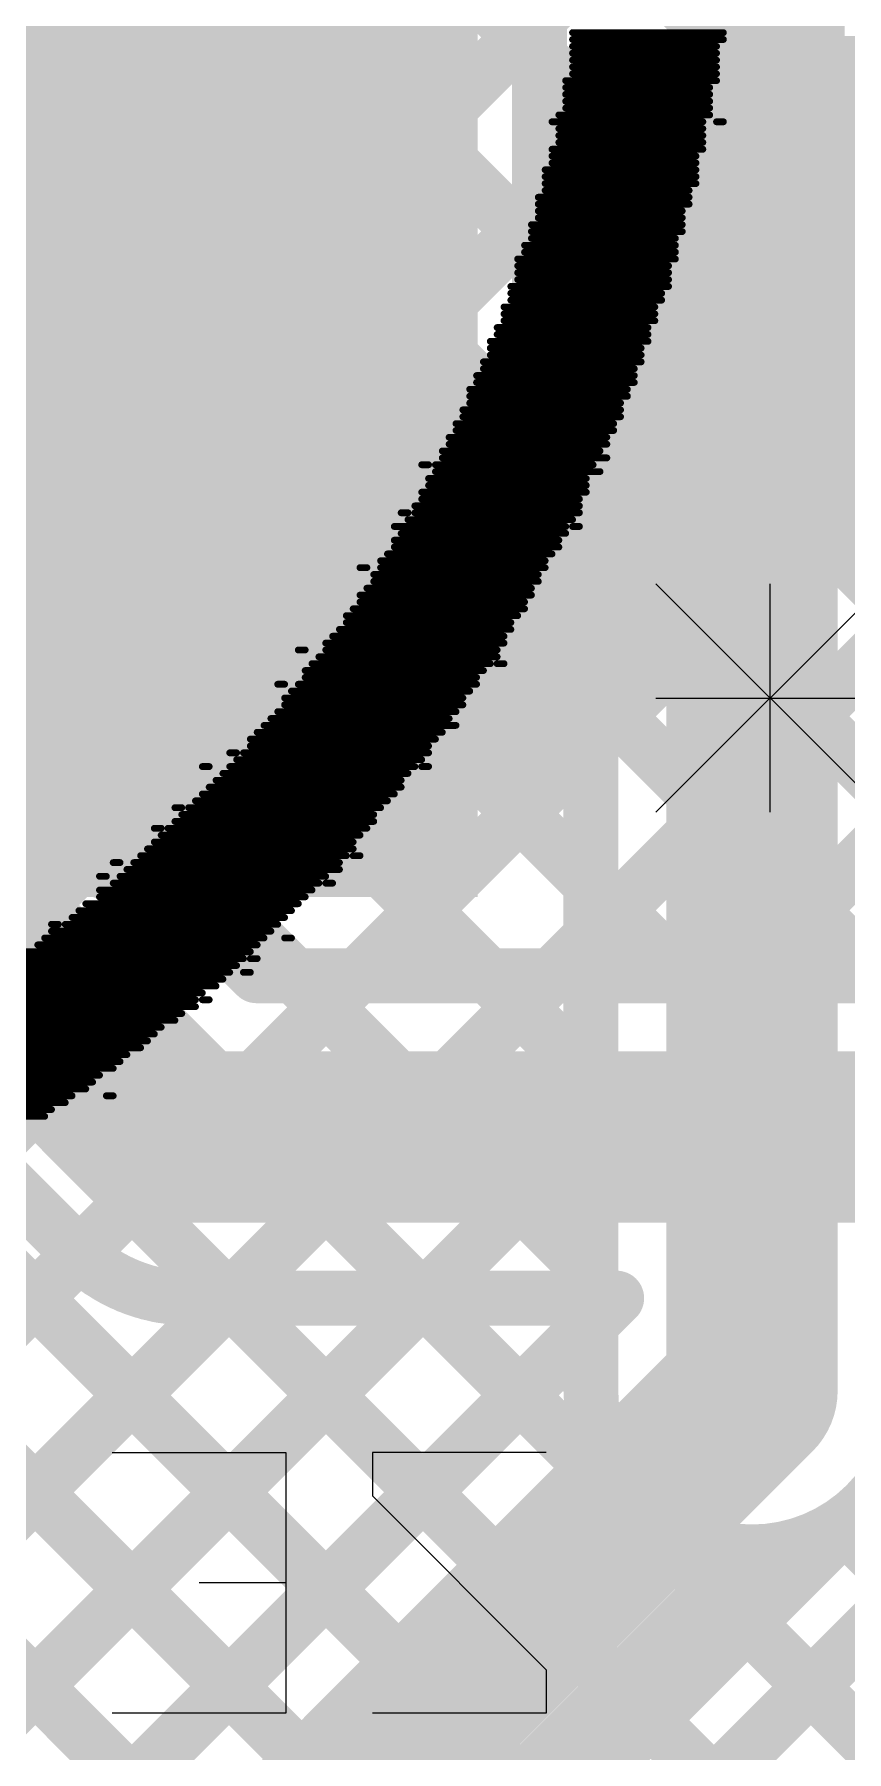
# Model space of a CAD drawing. Header units: millimetres. Extents: x 3.57 to 6.19, y 4.04 to 5.89.
# Drawn here: x 5.2183 to 5.3368, y 4.7564 to 5.0068 of the extents above; entities that cross this region are included whole.
import ezdxf

# ---------------------------------------------------------------- set-up
doc = ezdxf.new("R2010")
doc.units = ezdxf.units.MM
doc.header["$MEASUREMENT"] = 0
for name, color, linetype in [('BottomLayer', 5, 'Continuous'), ('BottomOverlay', 54, 'Continuous'), ('BottomSolder', 6, 'Continuous'), ('MultiLayer', 9, 'Continuous'), ('TopLayer', 1, 'Continuous'), ('TopOverlay', 2, 'Continuous'), ('TopPaste', 8, 'Continuous'), ('TopSolder', 216, 'Continuous'), ('ViaHoleLayer', 16, 'Continuous')]:
    doc.layers.add(name, color=color, linetype=linetype)

# ---------------------------------------------------------------- blocks, each defined once
blk = doc.blocks.new('C__0805_51')
at = {"layer": 'TopLayer'}
for points in [[(-0.06, -0.03), (-0.02, -0.03), (-0.06, 0.03), (-0.02, 0.03)], [(0.02, -0.03), (0.06, -0.03), (0.02, 0.03), (0.06, 0.03)]]:
    blk.add_solid(points, dxfattribs=at)
at = {"layer": 'TopOverlay', "const_width": 0.005}
for points in [[(-0.064, 0.034), (-0.064, -0.034)], [(-0.024, 0.034), (-0.064, 0.034)], [(0.064, 0.034), (0.024, 0.034)], [(0.064, 0.034), (0.064, -0.034)], [(-0.024, -0.034), (-0.064, -0.034)], [(0.064, -0.034), (0.024, -0.034)]]:
    blk.add_lwpolyline(points, dxfattribs=at)
at = {"layer": 'TopOverlay', "const_width": 0.0025}
for points in [[(-0.06525, 0.034, 1), (-0.06275, 0.034, 1)], [(-0.06525, 0.034, 1), (-0.06275, 0.034, 1)], [(-0.02525, 0.034, 1), (-0.02275, 0.034, 1)], [(0.02275, 0.034, 1), (0.02525, 0.034, 1)], [(0.06275, 0.034, 1), (0.06525, 0.034, 1)], [(0.06275, 0.034, 1), (0.06525, 0.034, 1)], [(-0.06525, -0.034, 1), (-0.06275, -0.034, 1)], [(-0.06525, -0.034, 1), (-0.06275, -0.034, 1)], [(-0.02525, -0.034, 1), (-0.02275, -0.034, 1)], [(0.02275, -0.034, 1), (0.02525, -0.034, 1)], [(0.06275, -0.034, 1), (0.06525, -0.034, 1)], [(0.06275, -0.034, 1), (0.06525, -0.034, 1)]]:
    blk.add_lwpolyline(points, format="xyb", close=True, dxfattribs=at)
at = {"layer": 'TopPaste'}
for points in [[(-0.06, -0.03), (-0.02, -0.03), (-0.06, 0.03), (-0.02, 0.03)], [(0.02, -0.03), (0.06, -0.03), (0.02, 0.03), (0.06, 0.03)]]:
    blk.add_solid(points, dxfattribs=at)
at = {"layer": 'TopSolder'}
for points in [[(-0.06276, -0.03276), (-0.01724, -0.03276), (-0.06276, 0.03276), (-0.01724, 0.03276)], [(0.01724, -0.03276), (0.06276, -0.03276), (0.01724, 0.03276), (0.06276, 0.03276)]]:
    blk.add_solid(points, dxfattribs=at)

msp = doc.modelspace()

# ---------------------------------------------------------------- linework, layer by layer
at = {"layer": 'BottomLayer'}
for points, const_width in [([(5.1985, 4.97223), (5.503, 5.27673)], 0.008), ([(5.1985, 4.94394), (5.503, 5.24844)], 0.008), ([(5.237, 4.91), (5.237, 5.234)], 0.025), ([(5.20154, 4.9187), (5.503, 5.22016)], 0.008), ([(5.24475, 4.93362), (5.503, 5.19187)], 0.008), ([(5.15429, 5.16947), (5.45426, 4.8695)], 0.008), ([(5.26004, 4.92063), (5.503, 5.16359)], 0.008), ([(5.19848, 5.097), (5.42598, 4.8695)], 0.008), ([(5.29376, 4.8695), (5.503, 5.07874)], 0.008), ([(5.1985, 5.06869), (5.39769, 4.8695)], 0.008), ([(5.288, 4.91), (5.42, 5.042)], 0.025), ([(5.32205, 4.8695), (5.503, 5.05045)], 0.008), ([(5.1985, 5.04041), (5.36941, 4.8695)], 0.008), ([(5.24397, 4.87627), (5.39734, 5.02964)], 0.008), ([(5.26548, 4.8695), (5.41311, 5.01713)], 0.008), ([(5.1985, 5.01212), (5.34112, 4.8695)], 0.008), ([(5.1985, 4.98384), (5.25344, 4.9289)], 0.008), ([(5.1985, 4.95555), (5.22323, 4.93083)], 0.008), ([(5.237, 4.909), (5.237, 4.93081)], 0.01), ([(5.2569, 4.92544), (5.31284, 4.8695)], 0.008), ([(5.175, 4.912), (5.241, 4.846)], 0.025), ([(5.237, 4.91), (5.288, 4.91)], 0.025), ([(5.237, 4.909), (5.237, 4.91)], 0.025), ([(5.21519, 4.909), (5.237, 4.909)], 0.01), ([(5.237, 4.909), (5.25881, 4.909)], 0.01), ([(5.237, 4.88719), (5.237, 4.909)], 0.01), ([(5.1584, 4.89537), (5.22437, 4.8294)], 0.008), ([(5.25883, 4.89523), (5.28455, 4.8695)], 0.008), ([(5.15429, 4.88663), (5.26084, 4.78008)], 0.008), ([(5.23705, 4.88319), (5.25073, 4.8695)], 0.008), ([(5.24208, 4.88369), (5.25627, 4.8695)], 0.008), ([(5.25073, 4.8695), (5.503, 4.8695)], 0.008), ([(5.15429, 4.85834), (5.2467, 4.76593)], 0.008), ([(5.241, 4.846), (5.53567, 4.846)], 0.025), ([(5.15429, 4.83006), (5.23256, 4.75179)], 0.008), ([(5.15429, 4.75831), (5.22488, 4.8289)], 0.008), ([(5.15429, 4.70174), (5.27505, 4.8225)], 0.008), ([(5.15429, 4.73002), (5.24676, 4.8225)], 0.008), ([(5.21261, 4.73185), (5.30327, 4.8225)], 0.008), ([(5.241, 4.8225), (5.30327, 4.8225)], 0.008), ([(5.2467, 4.8225), (5.27498, 4.79422)], 0.008), ([(5.25271, 4.68703), (5.38819, 4.8225)], 0.008), ([(5.27499, 4.8225), (5.28913, 4.80836)], 0.008), ([(5.22921, 4.71521), (5.323, 4.809)], 0.025), ([(5.25271, 4.70548), (5.33962, 4.79238)], 0.008), ([(5.3365, 4.78927), (5.5435, 4.58227)], 0.008), ([(5.32236, 4.77513), (5.5435, 4.55398)], 0.008), ([(5.30822, 4.76098), (5.5435, 4.5257)], 0.008)]:
    msp.add_lwpolyline(points, dxfattribs=dict(at, const_width=const_width))
at = {"layer": 'BottomLayer', "const_width": 0.008}
for points in [[(5.21119, 4.90904, -0.999129), (5.26281, 4.909)], [(5.26281, 4.909, -0.413703), (5.23705, 4.88319)], [(5.241, 4.8225, -0.199188), (5.22437, 4.8294)], [(5.241, 4.8225, -0.198912), (5.22438, 4.82938)], [(5.3465, 4.809, -0.198912), (5.33962, 4.79238)]]:
    msp.add_lwpolyline(points, format="xyb", dxfattribs=at)
at = {"layer": 'BottomLayer'}
for points, const_width in [([(5.24275, 4.93362, 1), (5.24675, 4.93362, 1)], 0.004), ([(5.22123, 4.93083, 1), (5.22523, 4.93083, 1)], 0.004), ([(5.2345, 4.93081, 1), (5.2395, 4.93081, 1)], 0.005), ([(5.25144, 4.9289, 1), (5.25544, 4.9289, 1)], 0.004), ([(5.2549, 4.92544, 1), (5.2589, 4.92544, 1)], 0.004), ([(5.23075, 4.91, 1), (5.24325, 4.91, 1)], 0.0125), ([(5.23075, 4.91, 1), (5.24325, 4.91, 1)], 0.0125), ([(5.23075, 4.91, 1), (5.24325, 4.91, 1)], 0.0125), ([(5.25804, 4.92063, 1), (5.26204, 4.92063, 1)], 0.004), ([(5.28175, 4.91, 1), (5.29425, 4.91, 1)], 0.0125), ([(5.28175, 4.91, 1), (5.29425, 4.91, 1)], 0.0125), ([(5.23075, 4.909, 1), (5.24325, 4.909, 1)], 0.0125), ([(5.23109, 4.909, 1), (5.24291, 4.909, 1)], 0.01181), ([(5.21269, 4.909, 1), (5.21769, 4.909, 1)], 0.005), ([(5.2345, 4.909, 1), (5.2395, 4.909, 1)], 0.005), ([(5.2345, 4.909, 1), (5.2395, 4.909, 1)], 0.005), ([(5.2345, 4.909, 1), (5.2395, 4.909, 1)], 0.005), ([(5.2345, 4.909, 1), (5.2395, 4.909, 1)], 0.005), ([(5.25631, 4.909, 1), (5.26131, 4.909, 1)], 0.005), ([(5.26081, 4.909, 1), (5.26481, 4.909, 1)], 0.004), ([(5.26081, 4.909, 1), (5.26481, 4.909, 1)], 0.004), ([(5.25683, 4.89523, 1), (5.26083, 4.89523, 1)], 0.004), ([(5.2345, 4.88719, 1), (5.2395, 4.88719, 1)], 0.005), ([(5.23505, 4.88319, 1), (5.23904, 4.88319, 1)], 0.004), ([(5.23505, 4.88319, 1), (5.23904, 4.88319, 1)], 0.004), ([(5.24008, 4.88369, 1), (5.24408, 4.88369, 1)], 0.004), ([(5.24197, 4.87627, 1), (5.24597, 4.87627, 1)], 0.004), ([(5.24873, 4.8695, 1), (5.25273, 4.8695, 1)], 0.004), ([(5.24873, 4.8695, 1), (5.25273, 4.8695, 1)], 0.004), ([(5.25427, 4.8695, 1), (5.25827, 4.8695, 1)], 0.004), ([(5.26348, 4.8695, 1), (5.26748, 4.8695, 1)], 0.004), ([(5.28255, 4.8695, 1), (5.28655, 4.8695, 1)], 0.004), ([(5.29176, 4.8695, 1), (5.29576, 4.8695, 1)], 0.004), ([(5.31084, 4.8695, 1), (5.31484, 4.8695, 1)], 0.004), ([(5.32005, 4.8695, 1), (5.32405, 4.8695, 1)], 0.004), ([(5.23475, 4.846, 1), (5.24725, 4.846, 1)], 0.0125), ([(5.23475, 4.846, 1), (5.24725, 4.846, 1)], 0.0125), ([(5.22237, 4.8294, 1), (5.22637, 4.8294, 1)], 0.004), ([(5.22237, 4.8294, 1), (5.22637, 4.8294, 1)], 0.004), ([(5.22238, 4.82938, 1), (5.22638, 4.82938, 1)], 0.004), ([(5.22288, 4.8289, 1), (5.22688, 4.8289, 1)], 0.004), ([(5.239, 4.8225, 1), (5.243, 4.8225, 1)], 0.004), ([(5.239, 4.8225, 1), (5.243, 4.8225, 1)], 0.004), ([(5.239, 4.8225, 1), (5.243, 4.8225, 1)], 0.004), ([(5.2447, 4.8225, 1), (5.2487, 4.8225, 1)], 0.004), ([(5.24476, 4.8225, 1), (5.24876, 4.8225, 1)], 0.004), ([(5.27299, 4.8225, 1), (5.27698, 4.8225, 1)], 0.004), ([(5.27305, 4.8225, 1), (5.27705, 4.8225, 1)], 0.004), ([(5.30127, 4.8225, 1), (5.30527, 4.8225, 1)], 0.004), ([(5.30127, 4.8225, 1), (5.30527, 4.8225, 1)], 0.004), ([(5.31675, 4.809, 1), (5.32925, 4.809, 1)], 0.0125), ([(5.31709, 4.809, 1), (5.32891, 4.809, 1)], 0.01181), ([(5.28713, 4.80836, 1), (5.29113, 4.80836, 1)], 0.004), ([(5.27298, 4.79422, 1), (5.27698, 4.79422, 1)], 0.004), ([(5.33762, 4.79238, 1), (5.34162, 4.79238, 1)], 0.004), ([(5.33762, 4.79238, 1), (5.34162, 4.79238, 1)], 0.004), ([(5.3345, 4.78927, 1), (5.3385, 4.78927, 1)], 0.004), ([(5.25884, 4.78008, 1), (5.26284, 4.78008, 1)], 0.004), ([(5.32036, 4.77513, 1), (5.32436, 4.77513, 1)], 0.004), ([(5.2447, 4.76593, 1), (5.2487, 4.76593, 1)], 0.004), ([(5.30622, 4.76098, 1), (5.31022, 4.76098, 1)], 0.004)]:
    msp.add_lwpolyline(points, format="xyb", close=True, dxfattribs=dict(at, const_width=const_width))
at = {"layer": 'BottomOverlay'}
for p, q in [((5.22969, 4.79999), (5.25501, 4.79999)), ((5.25501, 4.79999), (5.25501, 4.762)), ((5.293, 4.79999), (5.26767, 4.79999)), ((5.26767, 4.79999), (5.26767, 4.79366)), ((5.26767, 4.79366), (5.293, 4.76833)), ((5.25501, 4.78099), (5.24235, 4.78099)), ((5.293, 4.76833), (5.293, 4.762)), ((5.25501, 4.762), (5.22969, 4.762)), ((5.293, 4.762), (5.26767, 4.762))]:
    msp.add_line(p, q, dxfattribs=at)
at = {"layer": 'BottomOverlay', "const_width": 0.001}
for points in [[(5.29683, 5.007), (5.31883, 5.007)], [(5.29683, 5.006), (5.31883, 5.006)], [(5.29683, 5.005), (5.31783, 5.005)], [(5.29683, 5.004), (5.31783, 5.004)], [(5.29683, 5.003), (5.31783, 5.003)], [(5.29683, 5.002), (5.31783, 5.002)], [(5.29583, 5), (5.31783, 5)], [(5.29683, 5.001), (5.31783, 5.001)], [(5.29583, 4.999), (5.31683, 4.999)], [(5.29583, 4.998), (5.31683, 4.998)], [(5.29583, 4.997), (5.31683, 4.997)], [(5.29483, 4.995), (5.31683, 4.995)], [(5.29583, 4.996), (5.31683, 4.996)], [(5.29383, 4.994), (5.31583, 4.994)], [(5.29483, 4.993), (5.31583, 4.993)], [(5.29483, 4.992), (5.31583, 4.992)], [(5.31783, 4.994), (5.31883, 4.994)], [(5.29383, 4.99), (5.31583, 4.99)], [(5.29483, 4.991), (5.31583, 4.991)], [(5.29283, 4.987), (5.31483, 4.987)], [(5.29383, 4.989), (5.31483, 4.989)], [(5.29383, 4.988), (5.31483, 4.988)], [(5.29283, 4.986), (5.31483, 4.986)], [(5.29283, 4.985), (5.31483, 4.985)], [(5.29183, 4.983), (5.31383, 4.983)], [(5.29183, 4.982), (5.31383, 4.982)], [(5.29283, 4.984), (5.31383, 4.984)], [(5.29183, 4.981), (5.31283, 4.981)], [(5.29183, 4.98), (5.31283, 4.98)], [(5.29083, 4.979), (5.31283, 4.979)], [(5.29083, 4.978), (5.31283, 4.978)], [(5.29083, 4.977), (5.31183, 4.977)], [(5.28983, 4.976), (5.31183, 4.976)], [(5.28983, 4.975), (5.31183, 4.975)], [(5.28883, 4.974), (5.31183, 4.974)], [(5.28883, 4.973), (5.31083, 4.973)], [(5.28883, 4.972), (5.31083, 4.972)], [(5.28783, 4.97), (5.31083, 4.97)], [(5.28883, 4.971), (5.31083, 4.971)], [(5.28683, 4.967), (5.30883, 4.967)], [(5.28783, 4.969), (5.30983, 4.969)], [(5.28783, 4.968), (5.30983, 4.968)], [(5.28683, 4.966), (5.30883, 4.966)], [(5.28683, 4.965), (5.30883, 4.965)], [(5.28483, 4.962), (5.30783, 4.962)], [(5.28583, 4.964), (5.30783, 4.964)], [(5.28583, 4.963), (5.30783, 4.963)], [(5.28483, 4.961), (5.30683, 4.961)], [(5.28483, 4.96), (5.30683, 4.96)], [(5.28283, 4.957), (5.30583, 4.957)], [(5.28383, 4.959), (5.30683, 4.959)], [(5.28383, 4.958), (5.30583, 4.958)], [(5.28183, 4.955), (5.30483, 4.955)], [(5.28283, 4.956), (5.30583, 4.956)], [(5.28083, 4.952), (5.30383, 4.952)], [(5.28183, 4.954), (5.30483, 4.954)], [(5.28183, 4.953), (5.30383, 4.953)], [(5.27983, 4.95), (5.30283, 4.95)], [(5.28083, 4.951), (5.30383, 4.951)], [(5.27883, 4.948), (5.30183, 4.948)], [(5.27883, 4.947), (5.30183, 4.947)], [(5.27983, 4.949), (5.30283, 4.949)], [(5.27783, 4.946), (5.30083, 4.946)], [(5.27783, 4.945), (5.30183, 4.945)], [(5.27483, 4.944), (5.27583, 4.944)], [(5.27583, 4.942), (5.29883, 4.942)], [(5.27683, 4.944), (5.29983, 4.944)], [(5.27683, 4.943), (5.30083, 4.943)], [(5.27483, 4.94), (5.29883, 4.94)], [(5.27583, 4.941), (5.29883, 4.941)], [(5.27183, 4.937), (5.27283, 4.937)], [(5.27383, 4.938), (5.29783, 4.938)], [(5.27383, 4.937), (5.29783, 4.937)], [(5.27483, 4.939), (5.29783, 4.939)], [(5.27083, 4.935), (5.29583, 4.935)], [(5.27283, 4.936), (5.29683, 4.936)], [(5.29683, 4.935), (5.29783, 4.935)], [(5.27083, 4.933), (5.29483, 4.933)], [(5.27083, 4.932), (5.29483, 4.932)], [(5.27183, 4.934), (5.29583, 4.934)], [(5.26883, 4.93), (5.29283, 4.93)], [(5.26983, 4.931), (5.29383, 4.931)], [(5.26583, 4.929), (5.26683, 4.929)], [(5.26783, 4.928), (5.29183, 4.928)], [(5.26783, 4.927), (5.29183, 4.927)], [(5.26883, 4.929), (5.29283, 4.929)], [(5.26583, 4.925), (5.29083, 4.925)], [(5.26683, 4.926), (5.29083, 4.926)], [(5.26383, 4.922), (5.28883, 4.922)], [(5.26483, 4.923), (5.28983, 4.923)], [(5.26583, 4.924), (5.28983, 4.924)], [(5.26283, 4.92), (5.28783, 4.92)], [(5.26383, 4.921), (5.28783, 4.921)], [(5.25683, 4.917), (5.25783, 4.917)], [(5.26083, 4.918), (5.28683, 4.918)], [(5.26083, 4.917), (5.28583, 4.917)], [(5.26183, 4.919), (5.28683, 4.919)], [(5.25883, 4.915), (5.28483, 4.915)], [(5.25983, 4.916), (5.28583, 4.916)], [(5.28583, 4.915), (5.28683, 4.915)], [(5.25383, 4.912), (5.25483, 4.912)], [(5.25683, 4.912), (5.28283, 4.912)], [(5.25783, 4.914), (5.28383, 4.914)], [(5.25783, 4.913), (5.28283, 4.913)], [(5.25483, 4.91), (5.28083, 4.91)], [(5.25583, 4.911), (5.28183, 4.911)], [(5.25283, 4.907), (5.27883, 4.907)], [(5.25383, 4.908), (5.27983, 4.908)], [(5.25483, 4.909), (5.28083, 4.909)], [(5.25083, 4.905), (5.27783, 4.905)], [(5.25183, 4.906), (5.27983, 4.906)], [(5.24683, 4.902), (5.24783, 4.902)], [(5.24883, 4.902), (5.27583, 4.902)], [(5.24983, 4.904), (5.27683, 4.904)], [(5.24983, 4.903), (5.27583, 4.903)], [(5.24283, 4.9), (5.24383, 4.9)], [(5.24683, 4.9), (5.27383, 4.9)], [(5.24783, 4.901), (5.27483, 4.901)], [(5.27483, 4.9), (5.27583, 4.9)], [(5.24383, 4.897), (5.27183, 4.897)], [(5.24483, 4.898), (5.27183, 4.898)], [(5.24583, 4.899), (5.27283, 4.899)], [(5.24183, 4.895), (5.26983, 4.895)], [(5.24283, 4.896), (5.27083, 4.896)], [(5.23883, 4.894), (5.23983, 4.894)], [(5.23883, 4.892), (5.26783, 4.892)], [(5.23983, 4.893), (5.26783, 4.893)], [(5.24083, 4.894), (5.26883, 4.894)], [(5.23583, 4.891), (5.23683, 4.891)], [(5.23683, 4.89), (5.26583, 4.89)], [(5.23783, 4.891), (5.26683, 4.891)], [(5.23383, 4.887), (5.26383, 4.887)], [(5.23483, 4.888), (5.26483, 4.888)], [(5.23583, 4.889), (5.26483, 4.889)], [(5.26483, 4.887), (5.26583, 4.887)], [(5.22983, 4.886), (5.23083, 4.886)], [(5.23183, 4.885), (5.26283, 4.885)], [(5.23283, 4.886), (5.26283, 4.886)], [(5.22783, 4.884), (5.22883, 4.884)], [(5.22783, 4.882), (5.25883, 4.882)], [(5.22983, 4.883), (5.25983, 4.883)], [(5.23083, 4.884), (5.26083, 4.884)], [(5.26083, 4.883), (5.26183, 4.883)], [(5.22583, 4.88), (5.25683, 4.88)], [(5.22783, 4.881), (5.25783, 4.881)], [(5.22083, 4.877), (5.22183, 4.877)], [(5.22283, 4.877), (5.25383, 4.877)], [(5.22383, 4.878), (5.25483, 4.878)], [(5.22483, 4.879), (5.25583, 4.879)], [(5.21983, 4.875), (5.25183, 4.875)], [(5.22083, 4.876), (5.25283, 4.876)], [(5.25483, 4.875), (5.25583, 4.875)], [(5.21583, 4.872), (5.24883, 4.872)], [(5.21683, 4.873), (5.24983, 4.873)], [(5.21883, 4.874), (5.25083, 4.874)], [(5.24983, 4.872), (5.25083, 4.872)], [(5.21283, 4.87), (5.24683, 4.87)], [(5.21483, 4.871), (5.24783, 4.871)], [(5.24883, 4.87), (5.24983, 4.87)], [(5.20883, 4.867), (5.24283, 4.867)], [(5.21083, 4.868), (5.24483, 4.868)], [(5.21183, 4.869), (5.24583, 4.869)], [(5.20583, 4.865), (5.24183, 4.865)], [(5.20783, 4.866), (5.24183, 4.866)], [(5.24283, 4.866), (5.24383, 4.866)], [(5.20083, 4.862), (5.23683, 4.862)], [(5.20183, 4.863), (5.23883, 4.863)], [(5.20383, 4.864), (5.23983, 4.864)], [(5.19783, 4.86), (5.23483, 4.86)], [(5.19983, 4.861), (5.23583, 4.861)], [(5.19283, 4.857), (5.23083, 4.857)], [(5.19383, 4.858), (5.23183, 4.858)], [(5.19583, 4.859), (5.23383, 4.859)], [(5.18783, 4.855), (5.22783, 4.855)], [(5.19083, 4.856), (5.22983, 4.856)], [(5.18283, 4.852), (5.22383, 4.852)], [(5.18483, 4.853), (5.22583, 4.853)], [(5.18683, 4.854), (5.22683, 4.854)], [(5.22883, 4.852), (5.22983, 4.852)], [(5.17883, 4.85), (5.22083, 4.85)], [(5.18083, 4.851), (5.22283, 4.851)], [(5.17583, 4.849), (5.21983, 4.849)]]:
    msp.add_lwpolyline(points, dxfattribs=at)
at = {"layer": 'BottomOverlay', "const_width": 0.0005}
for points in [[(5.29658, 5.007, 1), (5.29708, 5.007, 1)], [(5.31858, 5.007, 1), (5.31908, 5.007, 1)], [(5.29658, 5.006, 1), (5.29708, 5.006, 1)], [(5.29658, 5.005, 1), (5.29708, 5.005, 1)], [(5.31758, 5.005, 1), (5.31808, 5.005, 1)], [(5.31858, 5.006, 1), (5.31908, 5.006, 1)], [(5.29658, 5.004, 1), (5.29708, 5.004, 1)], [(5.29658, 5.003, 1), (5.29708, 5.003, 1)], [(5.29658, 5.002, 1), (5.29708, 5.002, 1)], [(5.31758, 5.004, 1), (5.31808, 5.004, 1)], [(5.31758, 5.003, 1), (5.31808, 5.003, 1)], [(5.31758, 5.002, 1), (5.31808, 5.002, 1)], [(5.29558, 5, 1), (5.29608, 5, 1)], [(5.29658, 5.001, 1), (5.29708, 5.001, 1)], [(5.31758, 5.001, 1), (5.31808, 5.001, 1)], [(5.31758, 5, 1), (5.31808, 5, 1)], [(5.29558, 4.999, 1), (5.29608, 4.999, 1)], [(5.29558, 4.998, 1), (5.29608, 4.998, 1)], [(5.29558, 4.997, 1), (5.29608, 4.997, 1)], [(5.31658, 4.999, 1), (5.31708, 4.999, 1)], [(5.31658, 4.998, 1), (5.31708, 4.998, 1)], [(5.31658, 4.997, 1), (5.31708, 4.997, 1)], [(5.29458, 4.995, 1), (5.29508, 4.995, 1)], [(5.29558, 4.996, 1), (5.29608, 4.996, 1)], [(5.31658, 4.996, 1), (5.31708, 4.996, 1)], [(5.31658, 4.995, 1), (5.31708, 4.995, 1)], [(5.29358, 4.994, 1), (5.29408, 4.994, 1)], [(5.29458, 4.993, 1), (5.29508, 4.993, 1)], [(5.29458, 4.992, 1), (5.29508, 4.992, 1)], [(5.31558, 4.994, 1), (5.31608, 4.994, 1)], [(5.31558, 4.993, 1), (5.31608, 4.993, 1)], [(5.31558, 4.992, 1), (5.31608, 4.992, 1)], [(5.31758, 4.994, 1), (5.31808, 4.994, 1)], [(5.31858, 4.994, 1), (5.31908, 4.994, 1)], [(5.29358, 4.99, 1), (5.29408, 4.99, 1)], [(5.29458, 4.991, 1), (5.29508, 4.991, 1)], [(5.31558, 4.991, 1), (5.31608, 4.991, 1)], [(5.31558, 4.99, 1), (5.31608, 4.99, 1)], [(5.29258, 4.987, 1), (5.29308, 4.987, 1)], [(5.29358, 4.989, 1), (5.29408, 4.989, 1)], [(5.29358, 4.988, 1), (5.29408, 4.988, 1)], [(5.31458, 4.989, 1), (5.31508, 4.989, 1)], [(5.31458, 4.988, 1), (5.31508, 4.988, 1)], [(5.31458, 4.987, 1), (5.31508, 4.987, 1)], [(5.29258, 4.986, 1), (5.29308, 4.986, 1)], [(5.29258, 4.985, 1), (5.29308, 4.985, 1)], [(5.31458, 4.986, 1), (5.31508, 4.986, 1)], [(5.31458, 4.985, 1), (5.31508, 4.985, 1)], [(5.29158, 4.983, 1), (5.29208, 4.983, 1)], [(5.29158, 4.982, 1), (5.29208, 4.982, 1)], [(5.29258, 4.984, 1), (5.29308, 4.984, 1)], [(5.31358, 4.984, 1), (5.31408, 4.984, 1)], [(5.31358, 4.983, 1), (5.31408, 4.983, 1)], [(5.31358, 4.982, 1), (5.31408, 4.982, 1)], [(5.29158, 4.981, 1), (5.29208, 4.981, 1)], [(5.29158, 4.98, 1), (5.29208, 4.98, 1)], [(5.31258, 4.981, 1), (5.31308, 4.981, 1)], [(5.31258, 4.98, 1), (5.31308, 4.98, 1)], [(5.29058, 4.979, 1), (5.29108, 4.979, 1)], [(5.29058, 4.978, 1), (5.29108, 4.978, 1)], [(5.29058, 4.977, 1), (5.29108, 4.977, 1)], [(5.31158, 4.977, 1), (5.31208, 4.977, 1)], [(5.31258, 4.979, 1), (5.31308, 4.979, 1)], [(5.31258, 4.978, 1), (5.31308, 4.978, 1)], [(5.28958, 4.976, 1), (5.29008, 4.976, 1)], [(5.28958, 4.975, 1), (5.29008, 4.975, 1)], [(5.31158, 4.976, 1), (5.31208, 4.976, 1)], [(5.31158, 4.975, 1), (5.31208, 4.975, 1)], [(5.28858, 4.974, 1), (5.28908, 4.974, 1)], [(5.28858, 4.973, 1), (5.28908, 4.973, 1)], [(5.28858, 4.972, 1), (5.28908, 4.972, 1)], [(5.31058, 4.973, 1), (5.31108, 4.973, 1)], [(5.31058, 4.972, 1), (5.31108, 4.972, 1)], [(5.31158, 4.974, 1), (5.31208, 4.974, 1)], [(5.28758, 4.97, 1), (5.28808, 4.97, 1)], [(5.28858, 4.971, 1), (5.28908, 4.971, 1)], [(5.31058, 4.971, 1), (5.31108, 4.971, 1)], [(5.31058, 4.97, 1), (5.31108, 4.97, 1)], [(5.28658, 4.967, 1), (5.28708, 4.967, 1)], [(5.28758, 4.969, 1), (5.28808, 4.969, 1)], [(5.28758, 4.968, 1), (5.28808, 4.968, 1)], [(5.30858, 4.967, 1), (5.30908, 4.967, 1)], [(5.30958, 4.969, 1), (5.31008, 4.969, 1)], [(5.30958, 4.968, 1), (5.31008, 4.968, 1)], [(5.28658, 4.966, 1), (5.28708, 4.966, 1)], [(5.28658, 4.965, 1), (5.28708, 4.965, 1)], [(5.30858, 4.966, 1), (5.30908, 4.966, 1)], [(5.30858, 4.965, 1), (5.30908, 4.965, 1)], [(5.28458, 4.962, 1), (5.28508, 4.962, 1)], [(5.28558, 4.964, 1), (5.28608, 4.964, 1)], [(5.28558, 4.963, 1), (5.28608, 4.963, 1)], [(5.30758, 4.964, 1), (5.30808, 4.964, 1)], [(5.30758, 4.963, 1), (5.30808, 4.963, 1)], [(5.30758, 4.962, 1), (5.30808, 4.962, 1)], [(5.28458, 4.961, 1), (5.28508, 4.961, 1)], [(5.28458, 4.96, 1), (5.28508, 4.96, 1)], [(5.30658, 4.961, 1), (5.30708, 4.961, 1)], [(5.30658, 4.96, 1), (5.30708, 4.96, 1)], [(5.28258, 4.957, 1), (5.28308, 4.957, 1)], [(5.28358, 4.959, 1), (5.28408, 4.959, 1)], [(5.28358, 4.958, 1), (5.28408, 4.958, 1)], [(5.30558, 4.958, 1), (5.30608, 4.958, 1)], [(5.30558, 4.957, 1), (5.30608, 4.957, 1)], [(5.30658, 4.959, 1), (5.30708, 4.959, 1)], [(5.28158, 4.955, 1), (5.28208, 4.955, 1)], [(5.28258, 4.956, 1), (5.28308, 4.956, 1)], [(5.30458, 4.955, 1), (5.30508, 4.955, 1)], [(5.30558, 4.956, 1), (5.30608, 4.956, 1)], [(5.28058, 4.952, 1), (5.28108, 4.952, 1)], [(5.28158, 4.954, 1), (5.28208, 4.954, 1)], [(5.28158, 4.953, 1), (5.28208, 4.953, 1)], [(5.30358, 4.953, 1), (5.30408, 4.953, 1)], [(5.30358, 4.952, 1), (5.30408, 4.952, 1)], [(5.30458, 4.954, 1), (5.30508, 4.954, 1)], [(5.27958, 4.95, 1), (5.28008, 4.95, 1)], [(5.28058, 4.951, 1), (5.28108, 4.951, 1)], [(5.30258, 4.95, 1), (5.30308, 4.95, 1)], [(5.30358, 4.951, 1), (5.30408, 4.951, 1)], [(5.27858, 4.948, 1), (5.27908, 4.948, 1)], [(5.27858, 4.947, 1), (5.27908, 4.947, 1)], [(5.27958, 4.949, 1), (5.28008, 4.949, 1)], [(5.30158, 4.948, 1), (5.30208, 4.948, 1)], [(5.30158, 4.947, 1), (5.30208, 4.947, 1)], [(5.30258, 4.949, 1), (5.30308, 4.949, 1)], [(5.27758, 4.946, 1), (5.27808, 4.946, 1)], [(5.27758, 4.945, 1), (5.27808, 4.945, 1)], [(5.30058, 4.946, 1), (5.30108, 4.946, 1)], [(5.30158, 4.945, 1), (5.30208, 4.945, 1)], [(5.27458, 4.944, 1), (5.27508, 4.944, 1)], [(5.27558, 4.944, 1), (5.27608, 4.944, 1)], [(5.27558, 4.942, 1), (5.27608, 4.942, 1)], [(5.27658, 4.944, 1), (5.27708, 4.944, 1)], [(5.27658, 4.943, 1), (5.27708, 4.943, 1)], [(5.29858, 4.942, 1), (5.29908, 4.942, 1)], [(5.29958, 4.944, 1), (5.30008, 4.944, 1)], [(5.30058, 4.943, 1), (5.30108, 4.943, 1)], [(5.27458, 4.94, 1), (5.27508, 4.94, 1)], [(5.27558, 4.941, 1), (5.27608, 4.941, 1)], [(5.29858, 4.941, 1), (5.29908, 4.941, 1)], [(5.29858, 4.94, 1), (5.29908, 4.94, 1)], [(5.27158, 4.937, 1), (5.27208, 4.937, 1)], [(5.27258, 4.937, 1), (5.27308, 4.937, 1)], [(5.27358, 4.938, 1), (5.27408, 4.938, 1)], [(5.27358, 4.937, 1), (5.27408, 4.937, 1)], [(5.27458, 4.939, 1), (5.27508, 4.939, 1)], [(5.29758, 4.939, 1), (5.29808, 4.939, 1)], [(5.29758, 4.938, 1), (5.29808, 4.938, 1)], [(5.29758, 4.937, 1), (5.29808, 4.937, 1)], [(5.27058, 4.935, 1), (5.27108, 4.935, 1)], [(5.27258, 4.936, 1), (5.27308, 4.936, 1)], [(5.29558, 4.935, 1), (5.29608, 4.935, 1)], [(5.29658, 4.936, 1), (5.29708, 4.936, 1)], [(5.29658, 4.935, 1), (5.29708, 4.935, 1)], [(5.29758, 4.935, 1), (5.29808, 4.935, 1)], [(5.27058, 4.933, 1), (5.27108, 4.933, 1)], [(5.27058, 4.932, 1), (5.27108, 4.932, 1)], [(5.27158, 4.934, 1), (5.27208, 4.934, 1)], [(5.29458, 4.933, 1), (5.29508, 4.933, 1)], [(5.29458, 4.932, 1), (5.29508, 4.932, 1)], [(5.29558, 4.934, 1), (5.29608, 4.934, 1)], [(5.26858, 4.93, 1), (5.26908, 4.93, 1)], [(5.26958, 4.931, 1), (5.27008, 4.931, 1)], [(5.29258, 4.93, 1), (5.29308, 4.93, 1)], [(5.29358, 4.931, 1), (5.29408, 4.931, 1)], [(5.26558, 4.929, 1), (5.26608, 4.929, 1)], [(5.26658, 4.929, 1), (5.26708, 4.929, 1)], [(5.26758, 4.928, 1), (5.26808, 4.928, 1)], [(5.26758, 4.927, 1), (5.26808, 4.927, 1)], [(5.26858, 4.929, 1), (5.26908, 4.929, 1)], [(5.29158, 4.928, 1), (5.29208, 4.928, 1)], [(5.29158, 4.927, 1), (5.29208, 4.927, 1)], [(5.29258, 4.929, 1), (5.29308, 4.929, 1)], [(5.26558, 4.925, 1), (5.26608, 4.925, 1)], [(5.26658, 4.926, 1), (5.26708, 4.926, 1)], [(5.29058, 4.926, 1), (5.29108, 4.926, 1)], [(5.29058, 4.925, 1), (5.29108, 4.925, 1)], [(5.26358, 4.922, 1), (5.26408, 4.922, 1)], [(5.26458, 4.923, 1), (5.26508, 4.923, 1)], [(5.26558, 4.924, 1), (5.26608, 4.924, 1)], [(5.28858, 4.922, 1), (5.28908, 4.922, 1)], [(5.28958, 4.924, 1), (5.29008, 4.924, 1)], [(5.28958, 4.923, 1), (5.29008, 4.923, 1)], [(5.26258, 4.92, 1), (5.26308, 4.92, 1)], [(5.26358, 4.921, 1), (5.26408, 4.921, 1)], [(5.28758, 4.921, 1), (5.28808, 4.921, 1)], [(5.28758, 4.92, 1), (5.28808, 4.92, 1)], [(5.25658, 4.917, 1), (5.25708, 4.917, 1)], [(5.25758, 4.917, 1), (5.25808, 4.917, 1)], [(5.26058, 4.918, 1), (5.26108, 4.918, 1)], [(5.26058, 4.917, 1), (5.26108, 4.917, 1)], [(5.26158, 4.919, 1), (5.26208, 4.919, 1)], [(5.28558, 4.917, 1), (5.28608, 4.917, 1)], [(5.28658, 4.919, 1), (5.28708, 4.919, 1)], [(5.28658, 4.918, 1), (5.28708, 4.918, 1)], [(5.25858, 4.915, 1), (5.25908, 4.915, 1)], [(5.25958, 4.916, 1), (5.26008, 4.916, 1)], [(5.28458, 4.915, 1), (5.28508, 4.915, 1)], [(5.28558, 4.916, 1), (5.28608, 4.916, 1)], [(5.28558, 4.915, 1), (5.28608, 4.915, 1)], [(5.28658, 4.915, 1), (5.28708, 4.915, 1)], [(5.25358, 4.912, 1), (5.25408, 4.912, 1)], [(5.25458, 4.912, 1), (5.25508, 4.912, 1)], [(5.25658, 4.912, 1), (5.25708, 4.912, 1)], [(5.25758, 4.914, 1), (5.25808, 4.914, 1)], [(5.25758, 4.913, 1), (5.25808, 4.913, 1)], [(5.28258, 4.913, 1), (5.28308, 4.913, 1)], [(5.28258, 4.912, 1), (5.28308, 4.912, 1)], [(5.28358, 4.914, 1), (5.28408, 4.914, 1)], [(5.25458, 4.91, 1), (5.25508, 4.91, 1)], [(5.25558, 4.911, 1), (5.25608, 4.911, 1)], [(5.28058, 4.91, 1), (5.28108, 4.91, 1)], [(5.28158, 4.911, 1), (5.28208, 4.911, 1)], [(5.25258, 4.907, 1), (5.25308, 4.907, 1)], [(5.25358, 4.908, 1), (5.25408, 4.908, 1)], [(5.25458, 4.909, 1), (5.25508, 4.909, 1)], [(5.27858, 4.907, 1), (5.27908, 4.907, 1)], [(5.27958, 4.908, 1), (5.28008, 4.908, 1)], [(5.28058, 4.909, 1), (5.28108, 4.909, 1)], [(5.25058, 4.905, 1), (5.25108, 4.905, 1)], [(5.25158, 4.906, 1), (5.25208, 4.906, 1)], [(5.27758, 4.905, 1), (5.27808, 4.905, 1)], [(5.27958, 4.906, 1), (5.28008, 4.906, 1)], [(5.24658, 4.902, 1), (5.24708, 4.902, 1)], [(5.24758, 4.902, 1), (5.24808, 4.902, 1)], [(5.24858, 4.902, 1), (5.24908, 4.902, 1)], [(5.24958, 4.904, 1), (5.25008, 4.904, 1)], [(5.24958, 4.903, 1), (5.25008, 4.903, 1)], [(5.27558, 4.903, 1), (5.27608, 4.903, 1)], [(5.27558, 4.902, 1), (5.27608, 4.902, 1)], [(5.27658, 4.904, 1), (5.27708, 4.904, 1)], [(5.24258, 4.9, 1), (5.24308, 4.9, 1)], [(5.24358, 4.9, 1), (5.24408, 4.9, 1)], [(5.24658, 4.9, 1), (5.24708, 4.9, 1)], [(5.24758, 4.901, 1), (5.24808, 4.901, 1)], [(5.27358, 4.9, 1), (5.27408, 4.9, 1)], [(5.27458, 4.901, 1), (5.27508, 4.901, 1)], [(5.27458, 4.9, 1), (5.27508, 4.9, 1)], [(5.27558, 4.9, 1), (5.27608, 4.9, 1)], [(5.24358, 4.897, 1), (5.24408, 4.897, 1)], [(5.24458, 4.898, 1), (5.24508, 4.898, 1)], [(5.24558, 4.899, 1), (5.24608, 4.899, 1)], [(5.27158, 4.898, 1), (5.27208, 4.898, 1)], [(5.27158, 4.897, 1), (5.27208, 4.897, 1)], [(5.27258, 4.899, 1), (5.27308, 4.899, 1)], [(5.24158, 4.895, 1), (5.24208, 4.895, 1)], [(5.24258, 4.896, 1), (5.24308, 4.896, 1)], [(5.26958, 4.895, 1), (5.27008, 4.895, 1)], [(5.27058, 4.896, 1), (5.27108, 4.896, 1)], [(5.23858, 4.894, 1), (5.23908, 4.894, 1)], [(5.23858, 4.892, 1), (5.23908, 4.892, 1)], [(5.23958, 4.894, 1), (5.24008, 4.894, 1)], [(5.23958, 4.893, 1), (5.24008, 4.893, 1)], [(5.24058, 4.894, 1), (5.24108, 4.894, 1)], [(5.26758, 4.893, 1), (5.26808, 4.893, 1)], [(5.26758, 4.892, 1), (5.26808, 4.892, 1)], [(5.26858, 4.894, 1), (5.26908, 4.894, 1)], [(5.23558, 4.891, 1), (5.23608, 4.891, 1)], [(5.23658, 4.891, 1), (5.23708, 4.891, 1)], [(5.23658, 4.89, 1), (5.23708, 4.89, 1)], [(5.23758, 4.891, 1), (5.23808, 4.891, 1)], [(5.26558, 4.89, 1), (5.26608, 4.89, 1)], [(5.26658, 4.891, 1), (5.26708, 4.891, 1)], [(5.23358, 4.887, 1), (5.23408, 4.887, 1)], [(5.23458, 4.888, 1), (5.23508, 4.888, 1)], [(5.23558, 4.889, 1), (5.23608, 4.889, 1)], [(5.26358, 4.887, 1), (5.26408, 4.887, 1)], [(5.26458, 4.889, 1), (5.26508, 4.889, 1)], [(5.26458, 4.888, 1), (5.26508, 4.888, 1)], [(5.26458, 4.887, 1), (5.26508, 4.887, 1)], [(5.26558, 4.887, 1), (5.26608, 4.887, 1)], [(5.22958, 4.886, 1), (5.23008, 4.886, 1)], [(5.23058, 4.886, 1), (5.23108, 4.886, 1)], [(5.23158, 4.885, 1), (5.23208, 4.885, 1)], [(5.23258, 4.886, 1), (5.23308, 4.886, 1)], [(5.26258, 4.886, 1), (5.26308, 4.886, 1)], [(5.26258, 4.885, 1), (5.26308, 4.885, 1)], [(5.22758, 4.884, 1), (5.22808, 4.884, 1)], [(5.22758, 4.882, 1), (5.22808, 4.882, 1)], [(5.22858, 4.884, 1), (5.22908, 4.884, 1)], [(5.22958, 4.883, 1), (5.23008, 4.883, 1)], [(5.23058, 4.884, 1), (5.23108, 4.884, 1)], [(5.25858, 4.882, 1), (5.25908, 4.882, 1)], [(5.25958, 4.883, 1), (5.26008, 4.883, 1)], [(5.26058, 4.884, 1), (5.26108, 4.884, 1)], [(5.26058, 4.883, 1), (5.26108, 4.883, 1)], [(5.26158, 4.883, 1), (5.26208, 4.883, 1)], [(5.22558, 4.88, 1), (5.22608, 4.88, 1)], [(5.22758, 4.881, 1), (5.22808, 4.881, 1)], [(5.25658, 4.88, 1), (5.25708, 4.88, 1)], [(5.25758, 4.881, 1), (5.25808, 4.881, 1)], [(5.22058, 4.877, 1), (5.22108, 4.877, 1)], [(5.22158, 4.877, 1), (5.22208, 4.877, 1)], [(5.22258, 4.877, 1), (5.22308, 4.877, 1)], [(5.22358, 4.878, 1), (5.22408, 4.878, 1)], [(5.22458, 4.879, 1), (5.22508, 4.879, 1)], [(5.25358, 4.877, 1), (5.25408, 4.877, 1)], [(5.25458, 4.878, 1), (5.25508, 4.878, 1)], [(5.25558, 4.879, 1), (5.25608, 4.879, 1)], [(5.21958, 4.875, 1), (5.22008, 4.875, 1)], [(5.22058, 4.876, 1), (5.22108, 4.876, 1)], [(5.25158, 4.875, 1), (5.25208, 4.875, 1)], [(5.25258, 4.876, 1), (5.25308, 4.876, 1)], [(5.25458, 4.875, 1), (5.25508, 4.875, 1)], [(5.25558, 4.875, 1), (5.25608, 4.875, 1)], [(5.21858, 4.874, 1), (5.21908, 4.874, 1)], [(5.24858, 4.872, 1), (5.24908, 4.872, 1)], [(5.24958, 4.873, 1), (5.25008, 4.873, 1)], [(5.24958, 4.872, 1), (5.25008, 4.872, 1)], [(5.25058, 4.874, 1), (5.25108, 4.874, 1)], [(5.25058, 4.872, 1), (5.25108, 4.872, 1)], [(5.24658, 4.87, 1), (5.24708, 4.87, 1)], [(5.24758, 4.871, 1), (5.24808, 4.871, 1)], [(5.24858, 4.87, 1), (5.24908, 4.87, 1)], [(5.24958, 4.87, 1), (5.25008, 4.87, 1)], [(5.24258, 4.867, 1), (5.24308, 4.867, 1)], [(5.24458, 4.868, 1), (5.24508, 4.868, 1)], [(5.24558, 4.869, 1), (5.24608, 4.869, 1)], [(5.24158, 4.866, 1), (5.24208, 4.866, 1)], [(5.24158, 4.865, 1), (5.24208, 4.865, 1)], [(5.24258, 4.866, 1), (5.24308, 4.866, 1)], [(5.24358, 4.866, 1), (5.24408, 4.866, 1)], [(5.23658, 4.862, 1), (5.23708, 4.862, 1)], [(5.23858, 4.863, 1), (5.23908, 4.863, 1)], [(5.23958, 4.864, 1), (5.24008, 4.864, 1)], [(5.23458, 4.86, 1), (5.23508, 4.86, 1)], [(5.23558, 4.861, 1), (5.23608, 4.861, 1)], [(5.23058, 4.857, 1), (5.23108, 4.857, 1)], [(5.23158, 4.858, 1), (5.23208, 4.858, 1)], [(5.23358, 4.859, 1), (5.23408, 4.859, 1)], [(5.22758, 4.855, 1), (5.22808, 4.855, 1)], [(5.22958, 4.856, 1), (5.23008, 4.856, 1)], [(5.22358, 4.852, 1), (5.22408, 4.852, 1)], [(5.22558, 4.853, 1), (5.22608, 4.853, 1)], [(5.22658, 4.854, 1), (5.22708, 4.854, 1)], [(5.22858, 4.852, 1), (5.22908, 4.852, 1)], [(5.22958, 4.852, 1), (5.23008, 4.852, 1)], [(5.22058, 4.85, 1), (5.22108, 4.85, 1)], [(5.22258, 4.851, 1), (5.22308, 4.851, 1)], [(5.21958, 4.849, 1), (5.22008, 4.849, 1)]]:
    msp.add_lwpolyline(points, format="xyb", close=True, dxfattribs=at)
at = {"layer": 'BottomSolder', "const_width": 0.00991}
for points in [[(5.23205, 4.909, 1), (5.24195, 4.909, 1)], [(5.31805, 4.809, 1), (5.32795, 4.809, 1)]]:
    msp.add_lwpolyline(points, format="xyb", close=True, dxfattribs=at)
at = {"layer": 'MultiLayer', "const_width": 0.01181}
for points in [[(5.23109, 4.909, 1), (5.24291, 4.909, 1)], [(5.31709, 4.809, 1), (5.32891, 4.809, 1)]]:
    msp.add_lwpolyline(points, format="xyb", close=True, dxfattribs=at)
at = {"layer": 'TopLayer'}
for points, const_width in [([(5.324, 4.971), (5.324, 5.04538)], 0.025), ([(5.2575, 5.03798), (5.292, 5.00348)], 0.008), ([(5.277, 4.926), (5.277, 5.014)], 0.008), ([(5.243, 4.97), (5.243, 5.01)], 0.01), ([(5.292, 4.929), (5.292, 5.011)], 0.008), ([(5.277, 4.99416), (5.292, 5.00916)], 0.008), ([(5.226, 4.987), (5.243, 4.97)], 0.025), ([(5.277, 4.99019), (5.292, 4.97519)], 0.008), ([(5.277, 4.96587), (5.292, 4.98087)], 0.008), ([(5.323, 4.97), (5.324, 4.971)], 0.025), ([(5.323, 4.809), (5.323, 4.97)], 0.025), ([(5.04113, 4.9715), (5.29598, 4.71665)], 0.008), ([(5.06941, 4.9715), (5.31929, 4.72162)], 0.008), ([(5.0977, 4.9715), (5.34758, 4.72162)], 0.008), ([(5.12598, 4.9715), (5.37586, 4.72162)], 0.008), ([(5.213, 4.97), (5.243, 4.97)], 0.01), ([(5.243, 4.97), (5.273, 4.97)], 0.01), ([(5.277, 4.96191), (5.292, 4.94691)], 0.008), ([(5.277, 4.93759), (5.292, 4.95259)], 0.008), ([(5.277, 4.93362), (5.2995, 4.91112)], 0.008), ([(5.16967, 4.80197), (5.2967, 4.929)], 0.008), ([(5.292, 4.929), (5.2995, 4.929)], 0.008), ([(5.2995, 4.809), (5.2995, 4.929)], 0.008), ([(5.209, 4.926), (5.21758, 4.926)], 0.008), ([(5.25642, 4.926), (5.277, 4.926)], 0.008), ([(5.26004, 4.92063), (5.26541, 4.926)], 0.008), ([(5.2569, 4.92544), (5.2995, 4.88284)], 0.008), ([(5.21519, 4.909), (5.237, 4.909)], 0.01), ([(5.237, 4.909), (5.25881, 4.909)], 0.01), ([(5.237, 4.88719), (5.237, 4.909)], 0.01), ([(5.16967, 4.77369), (5.2995, 4.90352)], 0.008), ([(5.25883, 4.89523), (5.2995, 4.85455)], 0.008), ([(5.16891, 4.8295), (5.22537, 4.88596)], 0.008), ([(5.21819, 4.6525), (5.44969, 4.884)], 0.008), ([(5.24208, 4.88369), (5.2995, 4.82627)], 0.008), ([(5.16967, 4.7454), (5.2995, 4.87524)], 0.008), ([(5.10505, 4.6525), (5.2995, 4.84695)], 0.008), ([(5.13333, 4.6525), (5.2995, 4.81867)], 0.008), ([(5.16967, 4.81468), (5.2788, 4.70555)], 0.008), ([(5.16162, 4.6525), (5.30412, 4.795)], 0.008), ([(5.33621, 4.78956), (5.40415, 4.72162)], 0.008), ([(5.1899, 4.6525), (5.3229, 4.7855)], 0.008)]:
    msp.add_lwpolyline(points, dxfattribs=dict(at, const_width=const_width))
for points, const_width in [([(5.2405, 5.01, 1), (5.2455, 5.01, 1)], 0.005), ([(5.29, 5.00916, 1), (5.294, 5.00916, 1)], 0.004), ([(5.29, 5.00348, 1), (5.294, 5.00348, 1)], 0.004), ([(5.21975, 4.987, 1), (5.23225, 4.987, 1)], 0.0125), ([(5.275, 4.99416, 1), (5.279, 4.99416, 1)], 0.004), ([(5.275, 4.99019, 1), (5.279, 4.99019, 1)], 0.004), ([(5.29, 4.98087, 1), (5.294, 4.98087, 1)], 0.004), ([(5.23675, 4.97, 1), (5.24925, 4.97, 1)], 0.0125), ([(5.31675, 4.97, 1), (5.32925, 4.97, 1)], 0.0125), ([(5.31675, 4.97, 1), (5.32925, 4.97, 1)], 0.0125), ([(5.31775, 4.971, 1), (5.33025, 4.971, 1)], 0.0125), ([(5.31775, 4.971, 1), (5.33025, 4.971, 1)], 0.0125), ([(5.29, 4.97519, 1), (5.294, 4.97519, 1)], 0.004), ([(5.2405, 4.97, 1), (5.2455, 4.97, 1)], 0.005), ([(5.2405, 4.97, 1), (5.2455, 4.97, 1)], 0.005), ([(5.2405, 4.97, 1), (5.2455, 4.97, 1)], 0.005), ([(5.2705, 4.97, 1), (5.2755, 4.97, 1)], 0.005), ([(5.275, 4.96587, 1), (5.279, 4.96587, 1)], 0.004), ([(5.275, 4.96191, 1), (5.279, 4.96191, 1)], 0.004), ([(5.29, 4.95259, 1), (5.294, 4.95259, 1)], 0.004), ([(5.29, 4.94691, 1), (5.294, 4.94691, 1)], 0.004), ([(5.275, 4.93759, 1), (5.279, 4.93759, 1)], 0.004), ([(5.275, 4.93362, 1), (5.279, 4.93362, 1)], 0.004), ([(5.29, 4.929, 1), (5.294, 4.929, 1)], 0.004), ([(5.29, 4.929, 1), (5.294, 4.929, 1)], 0.004), ([(5.2947, 4.929, 1), (5.2987, 4.929, 1)], 0.004), ([(5.2975, 4.929, 1), (5.3015, 4.929, 1)], 0.004), ([(5.2975, 4.929, 1), (5.3015, 4.929, 1)], 0.004), ([(5.21558, 4.926, 1), (5.21958, 4.926, 1)], 0.004), ([(5.21558, 4.926, 1), (5.21958, 4.926, 1)], 0.004), ([(5.25442, 4.926, 1), (5.25842, 4.926, 1)], 0.004), ([(5.25442, 4.926, 1), (5.25842, 4.926, 1)], 0.004), ([(5.26341, 4.926, 1), (5.26741, 4.926, 1)], 0.004), ([(5.275, 4.926, 1), (5.279, 4.926, 1)], 0.004), ([(5.275, 4.926, 1), (5.279, 4.926, 1)], 0.004), ([(5.2549, 4.92544, 1), (5.2589, 4.92544, 1)], 0.004), ([(5.25804, 4.92063, 1), (5.26204, 4.92063, 1)], 0.004), ([(5.23109, 4.909, 1), (5.24291, 4.909, 1)], 0.01181), ([(5.2975, 4.91112, 1), (5.3015, 4.91112, 1)], 0.004), ([(5.21269, 4.909, 1), (5.21769, 4.909, 1)], 0.005), ([(5.2345, 4.909, 1), (5.2395, 4.909, 1)], 0.005), ([(5.2345, 4.909, 1), (5.2395, 4.909, 1)], 0.005), ([(5.2345, 4.909, 1), (5.2395, 4.909, 1)], 0.005), ([(5.25631, 4.909, 1), (5.26131, 4.909, 1)], 0.005), ([(5.26081, 4.909, 1), (5.26481, 4.909, 1)], 0.004), ([(5.26081, 4.909, 1), (5.26481, 4.909, 1)], 0.004), ([(5.2975, 4.90352, 1), (5.3015, 4.90352, 1)], 0.004), ([(5.25683, 4.89523, 1), (5.26083, 4.89523, 1)], 0.004), ([(5.2345, 4.88719, 1), (5.2395, 4.88719, 1)], 0.005), ([(5.22337, 4.88596, 1), (5.22737, 4.88596, 1)], 0.004), ([(5.24008, 4.88369, 1), (5.24408, 4.88369, 1)], 0.004), ([(5.2975, 4.88284, 1), (5.3015, 4.88284, 1)], 0.004), ([(5.2975, 4.87524, 1), (5.3015, 4.87524, 1)], 0.004), ([(5.2975, 4.85455, 1), (5.3015, 4.85455, 1)], 0.004), ([(5.2975, 4.84695, 1), (5.3015, 4.84695, 1)], 0.004), ([(5.2975, 4.82627, 1), (5.3015, 4.82627, 1)], 0.004), ([(5.2975, 4.81867, 1), (5.3015, 4.81867, 1)], 0.004), ([(5.31675, 4.809, 1), (5.32925, 4.809, 1)], 0.0125), ([(5.31709, 4.809, 1), (5.32891, 4.809, 1)], 0.01181), ([(5.2975, 4.809, 1), (5.3015, 4.809, 1)], 0.004), ([(5.2975, 4.809, 1), (5.3015, 4.809, 1)], 0.004), ([(5.30212, 4.795, 1), (5.30612, 4.795, 1)], 0.004), ([(5.33421, 4.78956, 1), (5.33821, 4.78956, 1)], 0.004), ([(5.3209, 4.7855, 1), (5.3249, 4.7855, 1)], 0.004)]:
    msp.add_lwpolyline(points, format="xyb", close=True, dxfattribs=dict(at, const_width=const_width))
at = {"layer": 'TopLayer', "const_width": 0.008}
for points in [[(5.26281, 4.909, -1.444126), (5.21758, 4.926)], [(5.25642, 4.926, -0.181712), (5.26281, 4.909)], [(5.3465, 4.809, -1), (5.2995, 4.809)]]:
    msp.add_lwpolyline(points, format="xyb", dxfattribs=at)
at = {"layer": 'TopLayer'}
for points in [[(5.207, 4.934), (5.283, 4.934), (5.207, 5.067), (5.283, 5.067)], [(5.023, 4.881), (5.283, 4.881), (5.023, 4.966), (5.283, 4.966)]]:
    msp.add_solid(points, dxfattribs=at)
at = {"layer": 'TopOverlay'}
for p, q in [((5.309, 4.92665), (5.34232, 4.89333)), ((5.309, 4.89333), (5.34232, 4.92665)), ((5.32566, 4.89333), (5.32566, 4.92665)), ((5.309, 4.90999), (5.34232, 4.90999))]:
    msp.add_line(p, q, dxfattribs=at)
at = {"layer": 'TopSolder', "const_width": 0.00991}
for points in [[(5.23205, 4.909, 1), (5.24195, 4.909, 1)], [(5.31805, 4.809, 1), (5.32795, 4.809, 1)]]:
    msp.add_lwpolyline(points, format="xyb", close=True, dxfattribs=at)
at = {"layer": 'ViaHoleLayer', "const_width": 0.00591}
for points in [[(5.23405, 4.909, 1), (5.23995, 4.909, 1)], [(5.32005, 4.809, 1), (5.32595, 4.809, 1)]]:
    msp.add_lwpolyline(points, format="xyb", close=True, dxfattribs=at)

# ---------------------------------------------------------------- block references
at = {"rotation": 180}
msp.add_blockref('C__0805_51', (5.283, 4.97), dxfattribs=at)

doc.saveas('drawing.dxf')
